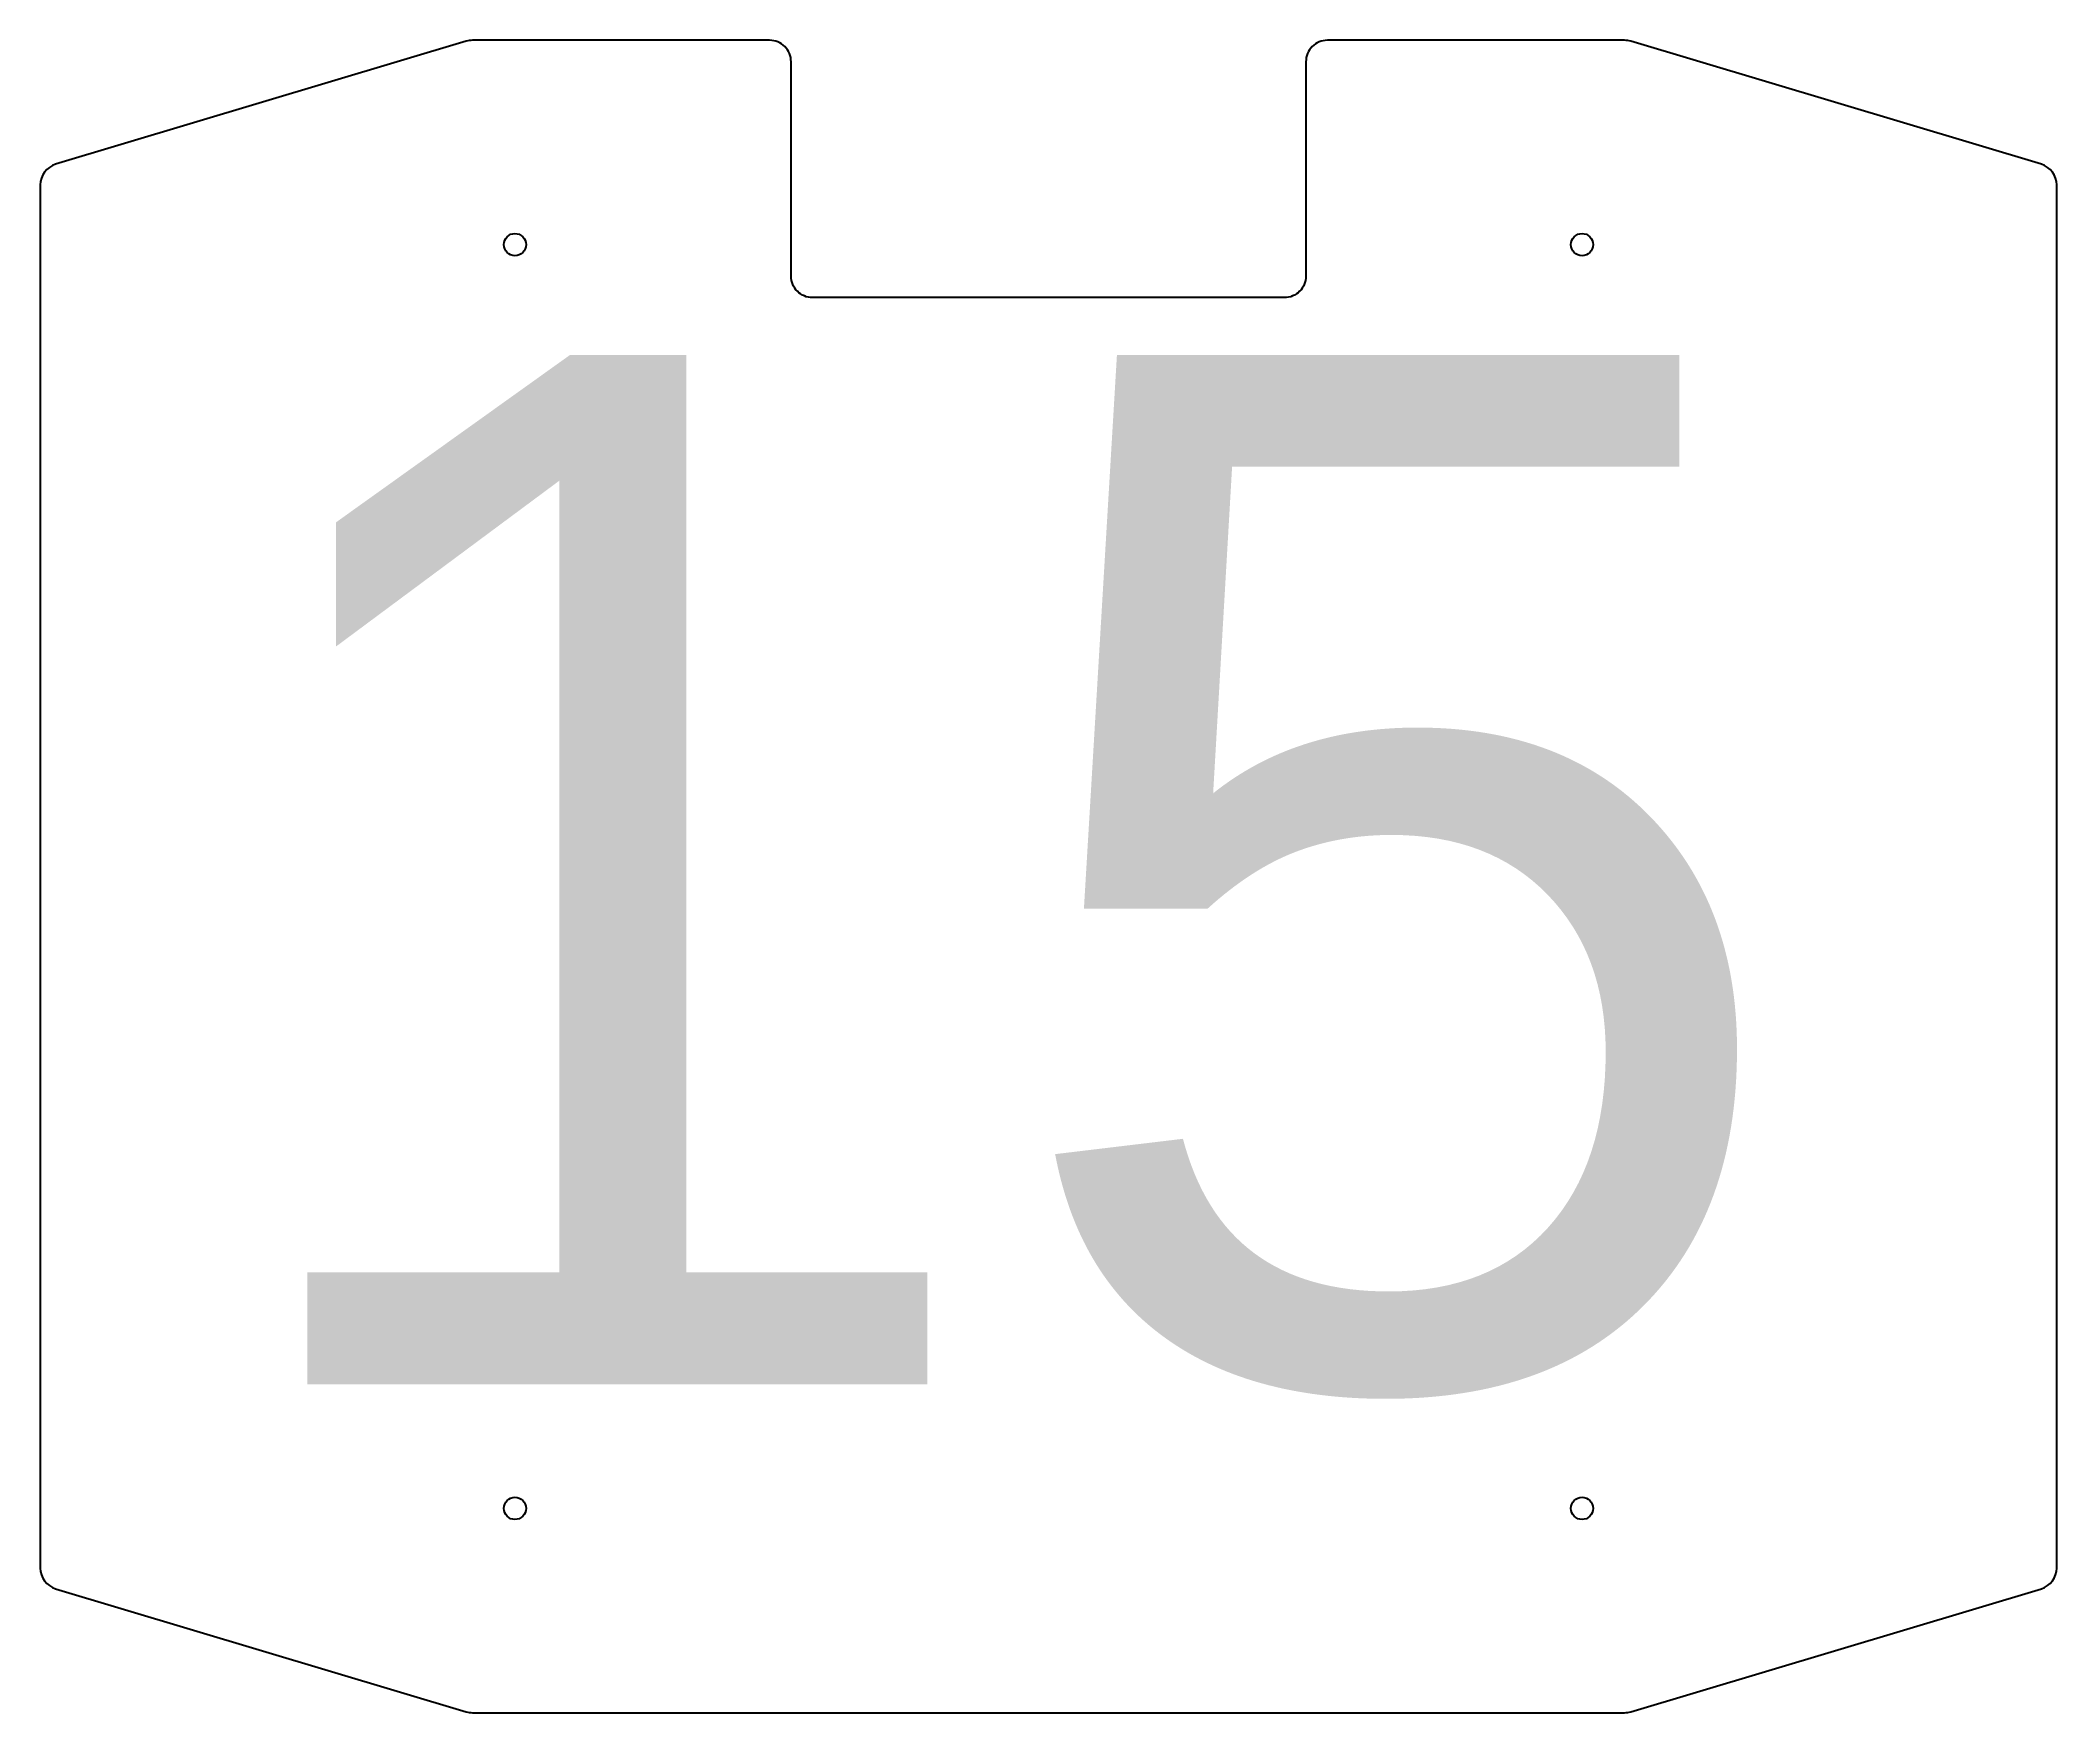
# Model space of a CAD drawing. Header units: inches. Extents: x -5.9 to 5.9, y -4.9 to 4.9.
import ezdxf

# ---------------------------------------------------------------- set-up
doc = ezdxf.new("R2010")
doc.units = ezdxf.units.IN
doc.header["$MEASUREMENT"] = 0
doc.styles.add('MtXpl_Arial_Unicode_', font='ARIALUNI.TTF')

msp = doc.modelspace()

# ---------------------------------------------------------------- linework, layer by layer
at = {"color": 5}
msp.add_lwpolyline([(5.786, -4.152, 0.331206), (5.875, -4.032), (5.875, 4.032, 0.331206), (5.786, 4.152), (3.393, 4.87, 0.072993), (3.357, 4.875), (1.625, 4.875, 0.414214), (1.5, 4.75), (1.5, 3.5, -0.414214), (1.375, 3.375), (-1.375, 3.375, -0.414214), (-1.5, 3.5), (-1.5, 4.75, 0.414214), (-1.625, 4.875), (-3.357, 4.875, 0.072993), (-3.393, 4.87), (-5.786, 4.152, 0.331206), (-5.875, 4.032), (-5.875, -4.032, 0.331206), (-5.786, -4.152), (-3.393, -4.87, 0.072993), (-3.357, -4.875), (3.357, -4.875, 0.072993), (3.393, -4.87)], format="xyb", close=True, dxfattribs=at)
for centre in [(-3.109, 3.684), (3.109, 3.684), (-3.109, -3.684), (3.109, -3.684)]:
    msp.add_circle(centre, 0.065, dxfattribs=at)

# ---------------------------------------------------------------- texts
at = {"color": 18, "true_color": 0x000000, "style": 'MtXpl_Arial_Unicode_'}
msp.add_text('15', height=6, dxfattribs=at).set_placement((-4.958, -2.96))

doc.saveas('drawing.dxf')
